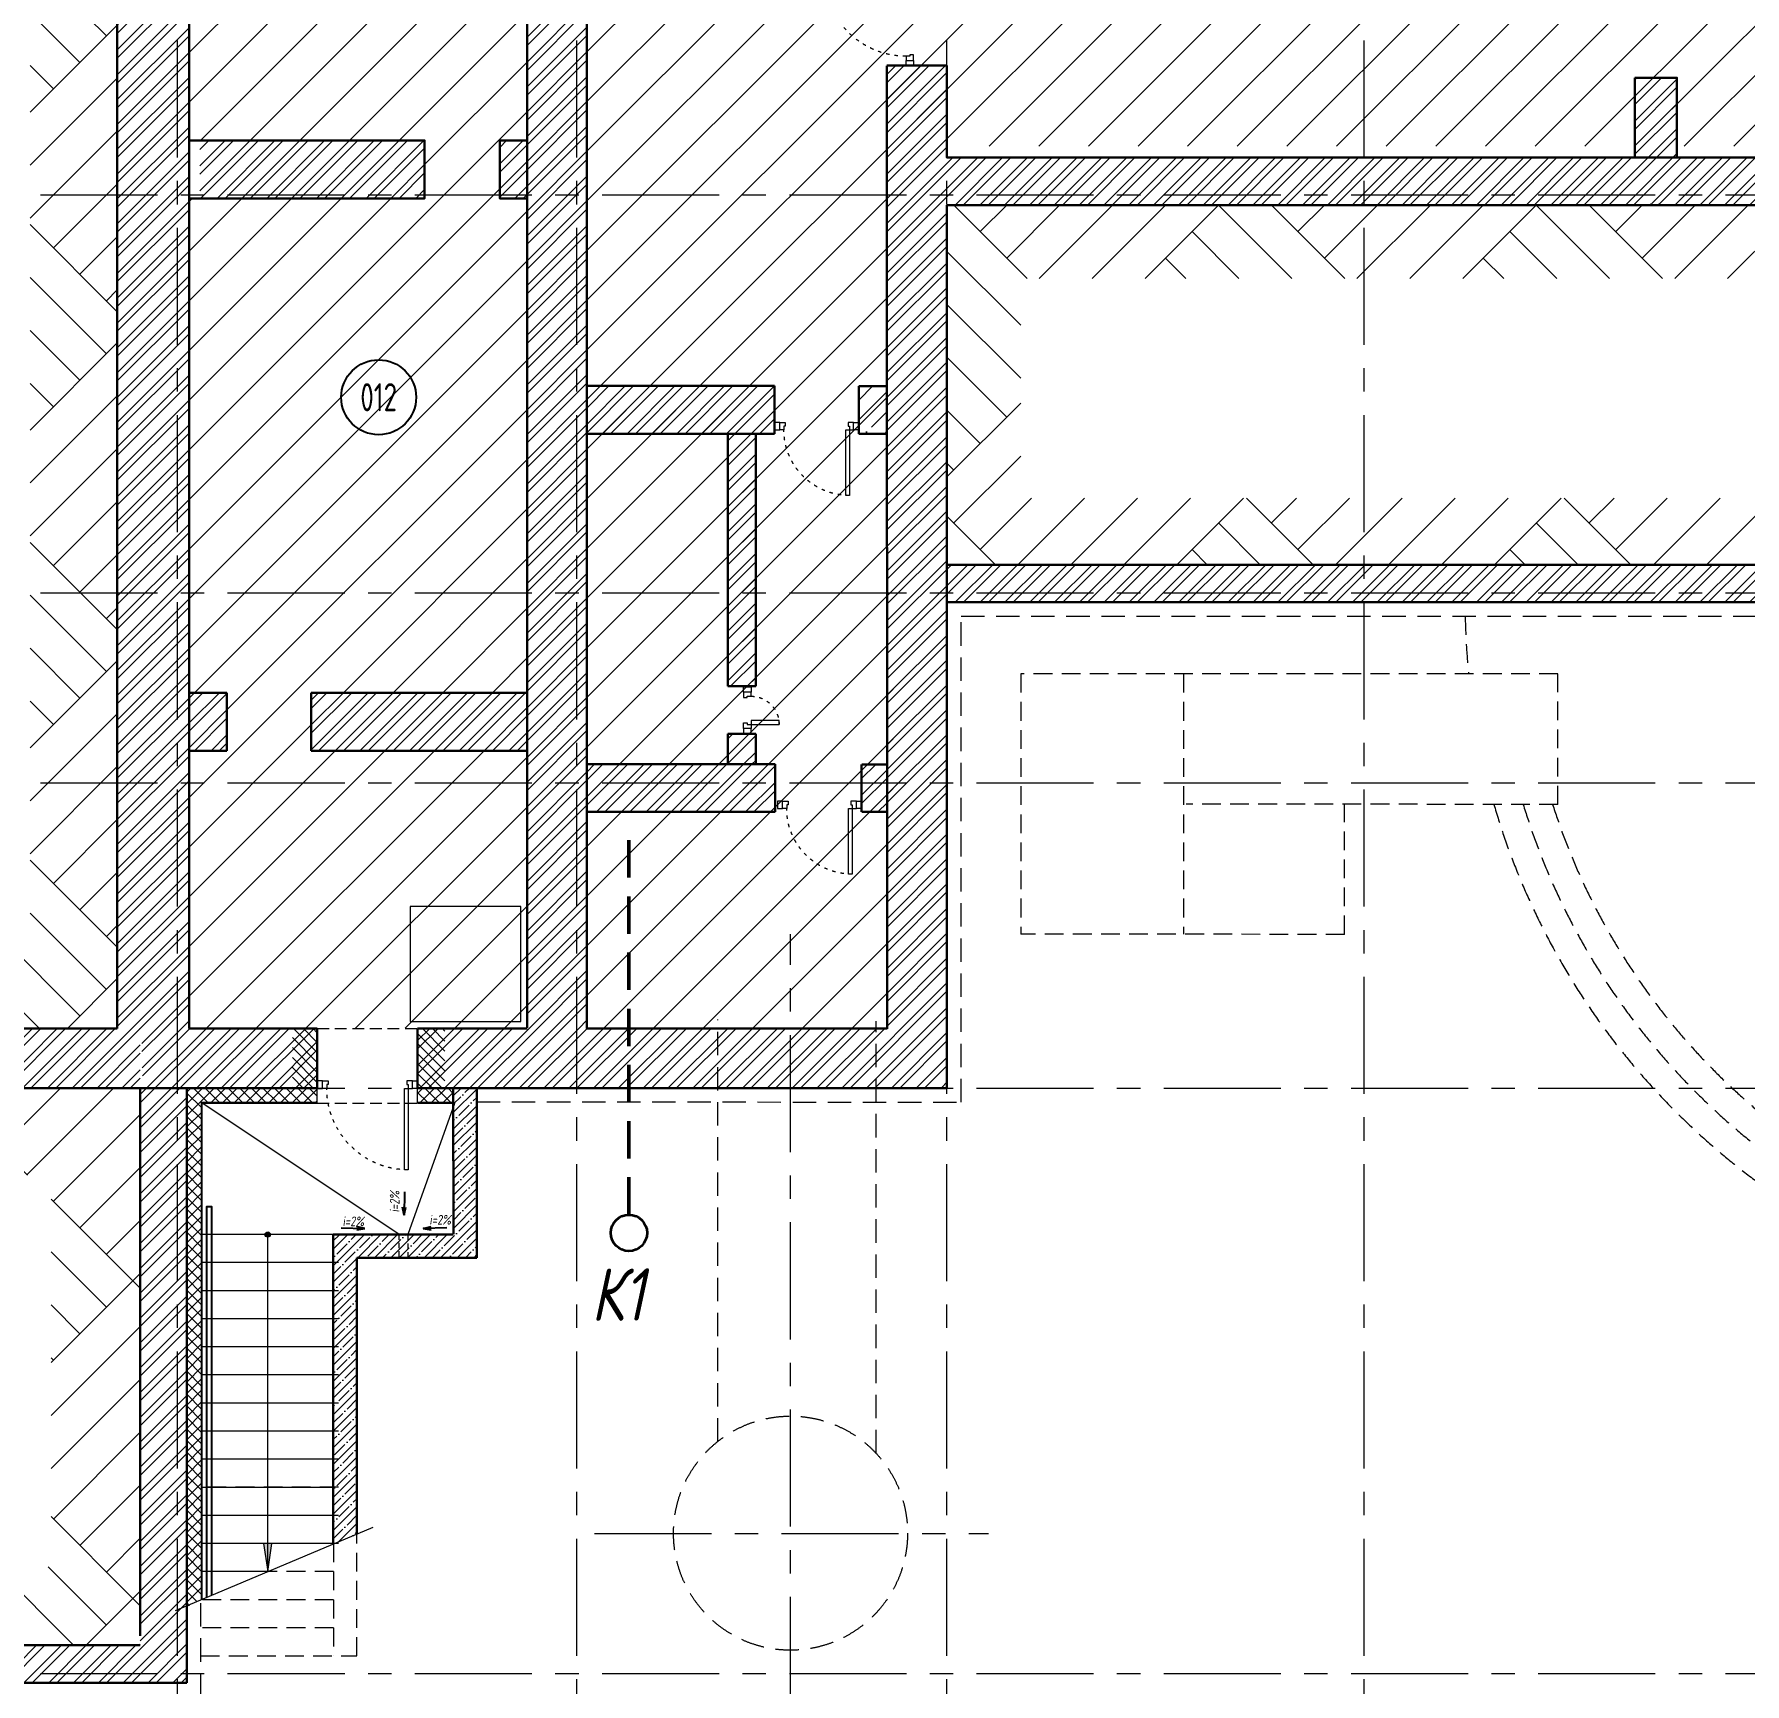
# Model space of a CAD drawing. Header units: millimetres. Extents: x -8417289 to 9420486, y 0 to 166066.
# Drawn here: x -335372 to -317100, y 55095 to 72711 of the extents above; entities that cross this region are included whole.
import ezdxf
from ezdxf.enums import TextEntityAlignment as Align

# ---------------------------------------------------------------- set-up
doc = ezdxf.new("R2010")
doc.units = ezdxf.units.MM
doc.header["$MEASUREMENT"] = 0
for name, pattern in [('ACAD_ISO03W100', [30, 12, -18]), ('ADSK_Штриховая_ш2 п1', [3, 2, -1]), ('CENTER', [2, 1.25, -0.25, 0.25, -0.25]), ('HIDDEN', [6, 4, -2]), ('TRATTEGGIATA', [0.75, 0.5, -0.25])]:
    doc.linetypes.add(name, pattern=pattern)
doc.layers.get('0').update_dxf_attribs({"color": 250, "lineweight": 9})
for name, color, linetype, lineweight in [('!!!_АР_перегородки блоки', 7, 'Continuous', 5), ('1 этаж тонкие линии!', 250, 'Continuous', 0), ('_0', 250, 'Continuous', 9), ('_К1', 36, 'Continuous', 35), ('АР штриховка стен', 250, 'Continuous', 9), ('АР_Двери', 175, 'Continuous', 18), ('АР_Лестницы', 250, 'Continuous', 15), ('АР_Лестницы ограждение', 94, 'Continuous', 25), ('АР_Маркер экспликации', 239, 'Continuous', 13), ('АР_МосжилНии_Стены', 127, 'Continuous', 30), ('АР_Навесной фасад', 147, 'Continuous', 5), ('АР_Номер помещения', 1, 'Continuous', 25), ('АР_Оси', 195, 'Continuous', 9), ('АР_Размеры', 175, 'Continuous', 9), ('АР_Сети', 250, 'Continuous', 30), ('АР_тонкая линия', 250, 'Continuous', 0), ('АР_Утеплитель', 250, 'Continuous', 9), ('АР_Штриховка кирпич', 250, 'Continuous', 9), ('АР_Штриховка монолит', 250, 'Continuous', 9), ('Подвал', 250, 'Continuous', 30)]:
    doc.layers.add(name, color=color, linetype=linetype, lineweight=lineweight)
doc.layers.add('ТХ_ВК_трапы', color=5, linetype='Continuous')
doc.styles.add('ISOCPEUR', font='isocpeur.TTF')
doc.styles.add('Архитект', font='isocpeur.TTF', dxfattribs={"width": 0.8, "oblique": 8})
doc.styles.add('М2', font='isocpeui.ttf', dxfattribs={"width": 0.8})

# ---------------------------------------------------------------- blocks, each defined once
blk = doc.blocks.new('*U250')
for points in [[(-55, -80), (-55, 0), (-115, 0), (-115, -40), (-100, -40), (-100, -80), (-55, -80)], [(0, 0), (0, -80), (-55, -80), (-55, 0), (0, 0)], [(-1070, 0), (-1070, -80), (-1015, -80), (-1015, 0), (-1070, 0)], [(-1015, -80), (-1015, 0), (-955, 0), (-955, -40), (-970, -40), (-970, -80), (-1015, -80)]]:
    blk.add_lwpolyline(points)
blk.add_lwpolyline([(-100, -80), (-100, -950), (-140, -950), (-140, -80)], close=True)
at = {"linetype": 'ACAD_ISO03W100', "ltscale": 3}
blk.add_arc((-100, -80), 870, 180, 270, dxfattribs=at)
blk = doc.blocks.new('*U249')
blk.add_lwpolyline([(-100, 80), (-100, 950), (-140, 950), (-140, 80)], close=True)
for points in [[(-1070, 0), (-1070, 80), (-1015, 80), (-1015, 0), (-1070, 0)], [(-1015, 80), (-1015, 0), (-955, 0), (-955, 40), (-970, 40), (-970, 80), (-1015, 80)], [(-55, 80), (-55, 0), (-115, 0), (-115, 40), (-100, 40), (-100, 80), (-55, 80)], [(0, 0), (0, 80), (-55, 80), (-55, 0), (0, 0)]]:
    blk.add_lwpolyline(points)
at = {"linetype": 'ACAD_ISO03W100', "ltscale": 3}
blk.add_arc((-100, 80), 870, 90, 180, dxfattribs=at)
blk = doc.blocks.new('*U277')
at = {"layer": 'АР_Номер помещения', "color": 7}
blk.add_circle((-16481, -1596), 400, dxfattribs=at)
at = {"color": 7, "style": 'ISOCPEUR', "width": 0.7, "flags": 1}
blk.add_attdef('КАТЕГОРИЯ', (-499, -2092), '', height=250, dxfattribs=at)
at = {"layer": 'АР_Номер помещения', "color": 7, "style": 'ISOCPEUR', "width": 0.7}
blk.add_attdef('НОМЕР_ПОМЕЩЕНИЯ', text='', height=300, dxfattribs=at).set_placement((-16481, -1596), align=Align.MIDDLE_CENTER)
blk = doc.blocks.new('*U278')
blk.add_lwpolyline([(-100, 80), (-100, 780), (-140, 780), (-140, 80)], close=True)
for points in [[(-900, 0), (-900, 80), (-845, 80), (-845, 0), (-900, 0)], [(-845, 80), (-845, 0), (-785, 0), (-785, 40), (-800, 40), (-800, 80), (-845, 80)], [(-55, 80), (-55, 0), (-115, 0), (-115, 40), (-100, 40), (-100, 80), (-55, 80)], [(0, 0), (0, 80), (-55, 80), (-55, 0), (0, 0)]]:
    blk.add_lwpolyline(points)
at = {"linetype": 'ACAD_ISO03W100', "ltscale": 3}
blk.add_arc((-100, 80), 700, 90, 180, dxfattribs=at)
blk = doc.blocks.new('*U239')
for points in [[(-500, 0), (-500, -80), (-445, -80), (-445, 0), (-500, 0)], [(-445, -80), (-445, 0), (-385, 0), (-385, -40), (-400, -40), (-400, -80), (-445, -80)], [(-55, -80), (-55, 0), (-115, 0), (-115, -40), (-100, -40), (-100, -80), (-55, -80)], [(0, 0), (0, -80), (-55, -80), (-55, 0), (0, 0)]]:
    blk.add_lwpolyline(points)
blk.add_lwpolyline([(-100, -80), (-100, -380), (-140, -380), (-140, -80)], close=True)
at = {"linetype": 'ACAD_ISO03W100', "ltscale": 3}
blk.add_arc((-100, -80), 300, 180, 270, dxfattribs=at)
blk = doc.blocks.new('*U1199')
h = blk.add_hatch(color=256)
h.dxf.hatch_style = 1
edge = h.paths.add_edge_path()
edge.add_arc((0, 0), 27.6, 359.64, 719.64)
h = blk.add_hatch(color=256)
h.dxf.hatch_style = 1
h.paths.add_polyline_path([(3300, -44), (3300, 44), (3600, 0)])
blk.add_line((3600, 0), (0, 0))
blk.add_lwpolyline([(3300, 44), (3300, -44), (3600, 0), (3300, 44)])
blk.add_circle((0, 0), 27.6)
blk = doc.blocks.new('A$C60eaf59b')
at = {"layer": 'ТХ_ВК_трапы', "ltscale": 100}
for p, q in [((11, 182), (7, -37)), ((7, -37), (-7, 37)), ((-7, 37), (7, -37)), ((7, -37), (24, 38))]:
    blk.add_line(p, q, dxfattribs=at)

msp = doc.modelspace()

# ---------------------------------------------------------------- hatches: boundary and pattern name
at = {"layer": '!!!_АР_перегородки блоки', "lineweight": 5, "ltscale": 100, "true_color": 0x636466}
h = msp.add_hatch(dxfattribs=at)
h.set_pattern_fill('ANSI31', color=251, scale=3000, angle=180, style=0)
h.paths.add_polyline_path([(-295741.6, 81263.1), (-329468.3, 81263.1), (-329468.3, 61850.2), (-326197.5, 61850.2), (-326197.5, 71514.6), (-325612.1, 71514.6), (-295741.6, 71514.6), (-295741.6, 71680)])
at = {"layer": '1 этаж тонкие линии!', "ltscale": 100, "transparency": 33554559}
h = msp.add_hatch(dxfattribs=at)
h.set_pattern_fill('AR-PARQ1', color=256, scale=200, angle=45, style=0)
h.paths.add_polyline_path([(-339005.1, 81057.8), (-335415.1, 81057.8), (-335415.1, 63056), (-339005.1, 63056)], flags=16)
h.paths.add_polyline_path([(-339852.1, 82045.5), (-334484.7, 82050.5), (-334484.7, 62098), (-339852.7, 62093)])
h = msp.add_hatch(dxfattribs=at)
h.set_pattern_fill('AR-PARQ1', color=256, scale=200, angle=45, style=0)
h.set_pattern_definition([(135, (0.2, -110), (-3394.113, 0), [2400, -2400]), (135, (283, 172.8), (-3394.113, 0), [2400, -2400]), (135, (565.9, 455.7), (-3394.113, 0), [2400, -2400]), (135, (848.7, 738.5), (-3394.113, 0), [2400, -2400]), (135, (1131.6, 1021.4), (-3394.113, 0), [2400, -2400]), (135, (1414.4, 1304.2), (-3394.113, 0), [2400, -2400]), (135, (1697.2, 1587), (-3394.113, 0), [2400, -2400]), (45, (-1696.9, 1587), (3394.113, 0), [2400, -2400]), (45, (-1979.7, 1870), (3394.113, 0), [2400, -2400]), (45, (-2262.6, 2152.7), (3394.113, 0), [2400, -2400]), (45, (-2545.4, 2435.6), (3394.113, 0), [2400, -2400]), (45, (-2828.2, 2718.4), (3394.113, 0), [2400, -2400]), (45, (-3111, 3001.3), (3394.113, 0), [2400, -2400]), (45, (-3394, 3284), (3394.113, 0), [2400, -2400])])
h.paths.add_polyline_path([(-299206.8, 70885.7), (-325621.8, 70885.7), (-325621.8, 67045.7), (-299206.8, 67045.7)])
h.paths.add_polyline_path([(-299975.8, 70101.9), (-299977.8, 67758), (-324834.8, 67758), (-324832.9, 70101.9)], flags=16)
h = msp.add_hatch(dxfattribs=at)
h.set_pattern_fill('AR-PARQ1', color=256, scale=200, angle=45, style=0)
h.paths.add_polyline_path([(-335193, 56344.5), (-345603.8, 56344.5), (-345600.6, 63622.4), (-341357.6, 63622.4), (-341357.6, 60525.8), (-335189.8, 60525.8)], flags=16)
h.paths.add_polyline_path([(-334239.8, 55506.5), (-346441.8, 55506.5), (-346441.8, 64415), (-340493.3, 64415), (-340493.3, 61455.7), (-334239.8, 61455.7)])
at = {"layer": 'АР штриховка стен', "ltscale": 100}
h = msp.add_hatch(dxfattribs=at)
h.set_pattern_fill('ANSI31', color=1, scale=600, angle=-90)
h.set_pattern_definition([(315, (-241966.475, 909078.04), (53.0330086, 53.0330086), [])])
h.paths.add_polyline_path([(-331276.8, 61455.4), (-331276.8, 62094.7), (-330985.3, 62094.7), (-330985.3, 61455.4)])
h.paths.add_polyline_path([(-332613.7, 61455.4), (-332613.7, 62094.7), (-332347.9, 62094.7), (-332347.9, 61455.4)])
at = {"layer": 'АР_тонкая линия', "ltscale": 500, "true_color": 0xed1f24}
h = msp.add_hatch(dxfattribs=at)
h.set_pattern_fill('ANSI31', color=240, scale=3000, angle=180, style=0)
h.paths.add_polyline_path([(-333716.8, 65678.8), (-333313.4, 65678.8), (-333313.4, 65059.5), (-333716.8, 65059.5), (-333716.8, 62094.9), (-330105.3, 62094.9), (-330108.4, 65059.5), (-332413.4, 65059.5), (-332413.4, 65678.8), (-330106.1, 65678.8), (-330107.5, 70957.2), (-330399.6, 70957.9), (-330399.6, 71576.3), (-330106.8, 71575.5), (-330106.8, 73812.7), (-332528.4, 73812.7), (-332528.4, 74335), (-332219.3, 74335), (-332219.3, 74607.2), (-331919.4, 74607.2), (-331919.4, 74335), (-331920, 74335), (-331919.4, 75607.4), (-332219.3, 75607.2), (-332219.3, 75834.9), (-333716.8, 75834.9), (-333716.8, 74335), (-333328.4, 74335), (-333328.4, 73812.6), (-333716.8, 73812.7), (-333716.8, 71576.1), (-331202, 71576), (-331202, 70957.6), (-333716.9, 70957.6)])
at = {"layer": 'АР_Утеплитель', "ltscale": 100}
h = msp.add_hatch(dxfattribs=at)
h.set_pattern_fill('ANSI37', color=256, scale=700)
h.set_pattern_definition([(45, (-14549.87, -21068), (-61.871843, 61.871843), []), (135, (-14549.87, -21068), (-61.871843, -61.871843), [])])
h.paths.add_polyline_path([(-332347.9, 61305.4), (-332347.9, 61455.4), (-332391.8, 61455), (-333741.8, 61455.6), (-333738.3, 55912.5), (-333588.3, 56002.5), (-333586.8, 61305.4), (-332348.1, 61305.4)])
h = msp.add_hatch(dxfattribs=at)
h.set_pattern_fill('ANSI37', color=256, scale=700)
h.set_pattern_definition([(45, (-14549.69, -20823.21), (-61.871843, 61.871843), []), (135, (-14549.69, -20823.21), (-61.871843, -61.871843), [])])
h.paths.add_polyline_path([(-330895.3, 61455.4), (-331276.8, 61455.4), (-331276.8, 61305.4), (-330895.2, 61305.4)])
at = {"layer": 'АР_Штриховка кирпич', "ltscale": 100}
h = msp.add_hatch(dxfattribs=at)
h.set_pattern_fill('ANSI32', color=256, scale=500)
h.paths.add_polyline_path([(-339853.3, 82050.5), (-330106.8, 82051.5), (-330106.8, 80969.2), (-329468.3, 80969), (-329468.3, 82685.7), (-329576.8, 82685.7), (-329971.8, 82685.8), (-340493.3, 82685.7), (-340493.3, 64815.7), (-346842, 64815.7), (-346842, 55105.7), (-333741.7, 55105.7), (-333741.7, 61455.7), (-332347.9, 61455.7), (-332347.9, 62094), (-334239.8, 62094), (-334239.8, 55506.5), (-346441.8, 55506.5), (-346441.1, 64415), (-340492.6, 64415), (-340517.6, 61455.7), (-334214, 61455.7), (-334225.3, 62094.7), (-339853.3, 62094.7), (-339853.4, 64904.6)])
h = msp.add_hatch(dxfattribs=at)
h.set_pattern_fill('ANSI32', color=256, scale=500)
h.paths.add_polyline_path([(-333716.9, 82685.7), (-334136.7, 82685.7), (-334136.7, 62094), (-333716.8, 62094)])
h.paths.add_polyline_path([(-334136.7, 82685.7), (-334484.7, 82685.7), (-334484.7, 62094), (-334136.7, 62094)])
h = msp.add_hatch(dxfattribs=at)
h.set_pattern_fill('ANSI32', color=256, scale=500)
h.paths.add_polyline_path([(-330107.2, 62334), (-330107, 75293.5), (-329468.1, 75293.5), (-329468.3, 62094), (-330106.8, 62094), (-330106.8, 62334)])
h = msp.add_hatch(dxfattribs=at)
h.set_pattern_fill('ANSI32', color=256, scale=500)
h.paths.add_polyline_path([(-325621.9, 72376.5), (-326262.9, 72376.5), (-326262.2, 70995.7), (-325615.6, 70995.7), (-325615.6, 71514.8), (-325621.2, 71514.8)])
h.paths.add_polyline_path([(-325615.6, 70995.7), (-326256.7, 70995.7), (-326255.1, 62094), (-331276, 62093.7), (-331277.6, 61455.4), (-325615.6, 61455.7)])
h.paths.add_polyline_path([(-321160.6, 71394.1), (-325615.6, 71394.1), (-325615.6, 70995.7), (-321166.3, 70885.7)])
h.paths.add_polyline_path([(-321166.3, 70885.7), (-325615.6, 70995.7), (-325615.6, 61476.5), (-325615.6, 66645.7), (-299206.8, 66645.7), (-299194.3, 67045.7), (-325615.6, 67045.7), (-325621.8, 70885.7), (-321160.6, 70885.7)])
h.paths.add_polyline_path([(-295715.3, 71393.9), (-314071.8, 71394), (-317825.5, 71394.1), (-317828.5, 72245.9), (-318274.1, 72245.9), (-318274.1, 71394.1), (-321160.6, 71394.1), (-321166.3, 70885.7), (-295715.3, 70995.7)])
h.paths.add_polyline_path([(-318274.1, 71394.1), (-317841.8, 71394.1)], flags=16)
h.paths.add_polyline_path([(-295715.3, 70999), (-321166.3, 70885.7), (-295715.3, 70891)], flags=17)
h = msp.add_hatch(dxfattribs=at)
h.set_pattern_fill('ANSI32', color=256, scale=500)
h.paths.add_polyline_path([(-331202, 71576.5), (-333602.3, 71576), (-333602.3, 70957.6), (-331202, 70958.1)])
h.paths.add_polyline_path([(-330106.8, 71575.5), (-330399.5, 71576.2), (-330399.6, 70958), (-330106.9, 70957.4)])
h.paths.add_polyline_path([(-332413.4, 65678.8), (-332413.4, 65059.5), (-330106.8, 65059.5), (-330106.8, 65678.8)])
h.paths.add_polyline_path([(-333313.4, 65059.5), (-333313.4, 65678.8), (-333716.8, 65678.8), (-333716.8, 65059.5)])
h = msp.add_hatch(dxfattribs=at)
h.set_pattern_fill('ANSI32', color=256, scale=500)
h.paths.add_polyline_path([(-329471.8, 68954.6), (-327473, 68954.5), (-327470, 68444.6), (-329468.3, 68444.6)])
h = msp.add_hatch(dxfattribs=at)
h.set_pattern_fill('ANSI32', color=256, scale=500)
h.paths.add_polyline_path([(-327963.6, 68444.6), (-327661.7, 68444.6), (-327661.9, 65747.8), (-327963.4, 65747.8)])
h = msp.add_hatch(dxfattribs=at)
h.set_pattern_fill('ANSI32', color=256, scale=500)
h.paths.add_polyline_path([(-327963.6, 65241.2), (-327661.7, 65241.2), (-327661.1, 64914.4), (-327962.6, 64914.4)])
h = msp.add_hatch(dxfattribs=at)
h.set_pattern_fill('ANSI32', color=256, scale=500)
h.paths.add_polyline_path([(-327458.8, 64914.4), (-329468.3, 64914.4), (-329468.4, 64406.1), (-327458.8, 64406.1)])
h.paths.add_polyline_path([(-326262.1, 64913.9), (-326534, 64913.9), (-326534.1, 64405.9), (-326262.2, 64405.9)])
at = {"layer": 'АР_Штриховка монолит', "ltscale": 300}
h = msp.add_hatch(dxfattribs=at)
h.set_pattern_fill('ANSI35', color=256, scale=1200)
h.set_pattern_definition([(45, (16218.3, -7798.38), (-212.13203, 212.13203), []), (45, (16430.42, -7798.38), (-212.13203, 212.13203), [375, -75, 0, -75])])
h.paths.add_polyline_path([(-326565.5, 68954.5), (-326263.7, 68954.5), (-326260.6, 68444.6), (-326562.1, 68444.5)])
at = {"layer": 'АР_Штриховка монолит', "ltscale": 100}
h = msp.add_hatch(dxfattribs=at)
h.set_pattern_fill('ANSI35', color=256, scale=500)
h.paths.add_polyline_path([(-332174.1, 56586), (-331925.6, 56690.8), (-331924.8, 59645.3), (-330644.8, 59645.3), (-330645.5, 61455.4), (-330895.5, 61455.4), (-330894.8, 59895.4), (-332174.8, 59895.4)])

# ---------------------------------------------------------------- linework, layer by layer
at = {"linetype": 'TRATTEGGIATA', "ltscale": 500}
for p, q in [((-325472, 61305.7), (-325472, 66495.7)), ((-325472, 66495.7), (-299356.8, 66495.7)), ((-328071, 57681.6), (-328071, 62190.3)), ((-326378.4, 57555.3), (-326378.4, 62170.3)), ((-330645.2, 61310.9), (-325472, 61305.7)), ((-333591.7, 54955.7), (-333591.7, 55987.7))]:
    msp.add_line(p, q, dxfattribs=at)
at = {"color": 157, "ltscale": 150, "true_color": 0x465c7c}
for points in [[(-331476.3, 59895.4), (-333576.7, 61295.4)], [(-331376.3, 59895.4), (-330878.2, 61295.4)]]:
    msp.add_lwpolyline(points, dxfattribs=at)
at = {"linetype": 'TRATTEGGIATA', "ltscale": 500}
msp.add_circle((-327293, 56703.3), 1250, dxfattribs=at)
at = {"layer": '_0', "ltscale": 100}
msp.add_lwpolyline([(-331357.4, 62168.9), (-330172.3, 62168.9), (-330172.3, 63394.7), (-331357.4, 63394.7)], close=True, dxfattribs=at)
at = {"layer": '_К1', "ltscale": 100}
msp.add_circle((-329019, 59909.7), 193.6, dxfattribs=at)
at = {"layer": 'АР_Лестницы', "color": 18, "ltscale": 100, "true_color": 0x000000}
for p, q in [((-332175.4, 59592.5), (-333575.5, 59592.5)), ((-332175.2, 59292.5), (-333575.5, 59292.5)), ((-332175.1, 58992.5), (-333575.5, 58992.5)), ((-332175, 58692.5), (-333575.5, 58692.5)), ((-332174.8, 58393.2), (-333575.5, 58392.5)), ((-332174.7, 58092.5), (-333575.5, 58092.5)), ((-332174.6, 57792.5), (-333575.5, 57792.5)), ((-332174.4, 57492.5), (-333575.5, 57492.5)), ((-332174.3, 57192.5), (-333575.5, 57192.5)), ((-332174.2, 56892.5), (-333575.5, 56892.5)), ((-331756.4, 56762.2), (-333865.6, 55872.1))]:
    msp.add_line(p, q, dxfattribs=at)
at = {"layer": 'АР_Лестницы', "ltscale": 100}
for points in [[(-332175.5, 59892.5), (-333575.5, 59892.5)], [(-332174, 56592.5), (-333575.5, 56592.5)], [(-332869.4, 56292.5), (-333575.5, 56292.5)]]:
    msp.add_lwpolyline(points, dxfattribs=at)
at = {"layer": 'АР_Лестницы ограждение', "color": 18, "ltscale": 100, "true_color": 0x000000}
msp.add_lwpolyline([(-333528.7, 56016.4), (-333528.7, 60193), (-333477.4, 60193), (-333477.4, 56038.1)], dxfattribs=at)
at = {"layer": 'АР_МосжилНии_Стены', "ltscale": 100}
for p, q in [((-325621.8, 67045.7), (-325621.8, 70885.7)), ((-325621.8, 70885.7), (-299206.8, 70885.7)), ((-327463.8, 68954.6), (-327463.8, 68444.6)), ((-326563.8, 68954.4), (-326563.8, 68444.6)), ((-299206.8, 67045.7), (-325621.8, 67045.7)), ((-333313.4, 65678.8), (-333716.8, 65678.8)), ((-330106.8, 65678.8), (-332413.4, 65678.8)), ((-333313.4, 65059.5), (-333716.8, 65059.5)), ((-330106.8, 65059.5), (-332413.4, 65059.5)), ((-329468.3, 64914.4), (-327458.8, 64914.4)), ((-327458.8, 64914.4), (-327458.8, 64406)), ((-326534, 64913.9), (-326534, 64406)), ((-326262.2, 64913.9), (-326529.7, 64913.9)), ((-327458.8, 64406), (-329468.3, 64406)), ((-326529.7, 64406), (-326262.2, 64405.5)), ((-334484.7, 62094), (-339853.3, 62095.5)), ((-332347.9, 61455.4), (-332347.9, 62093.7)), ((-331276.8, 62093.7), (-331276.8, 61455.4)), ((-334329.8, 61455.6), (-332347.9, 61455.4)), ((-333741.7, 55105.7), (-333741.8, 61455.7)), ((-331276.8, 61455.4), (-327492.9, 61455.7)), ((-330894.1, 59895.4), (-330895.3, 61455.4)), ((-330644.1, 59645.3), (-330645.3, 61455.4)), ((-332177.2, 59892.5), (-332177.2, 56586, 0)), ((-330897.1, 59892.5), (-332177.1, 59892.5)), ((-331925.5, 56993.6), (-331927.1, 59645.3)), ((-330644.8, 59645.3), (-331927.1, 59645.3)), ((-331925.6, 56690.8), (-331927.1, 59645.3)), ((-330644.8, 59645.3), (-331924.8, 59645.3)), ((-346842, 55105.7), (-333741.6, 55105.7))]:
    msp.add_line(p, q, dxfattribs=at)
for points in [[(-334484.7, 62094), (-334484.7, 82685.7)], [(-333716.8, 62094), (-333716.8, 62094), (-333716.8, 82051.5)], [(-330106.8, 75293.5), (-330106.8, 62099.4)], [(-330106.8, 75293.5), (-329468.3, 75293.5), (-329468.3, 62094)], [(-295715.3, 74654), (-295715.3, 71393.9), (-325621.8, 71394.1), (-325622.2, 72376.5)], [(-326262.6, 72376.5), (-325622.2, 72376.5)], [(-326262.2, 62090.3), (-326262.6, 72372.8)], [(-333716.8, 71576), (-331202, 71576.5), (-331202, 70958.1), (-333716.9, 70958.1)], [(-330106.8, 71576), (-330399.6, 71576), (-330399.6, 70958.1), (-330106.8, 70957.6)], [(-329468.3, 68954.6), (-327463.8, 68954.6)], [(-326563.8, 68954.4), (-326262.2, 68954.4)], [(-327962.6, 65747.8), (-327962.6, 68444.6), (-329468.3, 68444.6)], [(-327962.6, 68444.6), (-327463.8, 68444.6)], [(-327662.6, 68444.6), (-327662.6, 65747.8)], [(-326563.8, 68444.6), (-326262.2, 68444.6)], [(-327492.9, 61455.7), (-325621.8, 61455.7), (-325621.8, 67045.7), (-325621.8, 67045.7)], [(-312596.8, 66645.7), (-312596.8, 66645.7), (-325621.8, 66645.7)], [(-333313.4, 65059.5), (-333313.4, 65678.8)], [(-332413.4, 65059.5), (-332413.4, 65678.8)], [(-327962.6, 65747.8), (-327662.6, 65747.8)], [(-327962.6, 65241.2), (-327962.6, 64914.4)], [(-327662.6, 65241.2), (-327962.6, 65241.2)], [(-327662.6, 65241.2), (-327662.6, 64914.4)], [(-334239.8, 55506.5), (-346441.8, 55506.5), (-346441.8, 64415), (-340491.8, 64415), (-340491.8, 61455.7), (-334239.8, 61455.7), (-334239.8, 55606.5)], [(-332347.9, 62093.7), (-333716.8, 62094)], [(-330106.8, 62094), (-331276.8, 62093.7)], [(-326262.2, 62094), (-326262.2, 62094), (-329468.3, 62094)]]:
    msp.add_lwpolyline(points, dxfattribs=at)
msp.add_lwpolyline([(-318274.1, 72245.9), (-317825.5, 72245.9), (-317825.5, 71394.1), (-318274.1, 71394.1)], close=True, dxfattribs=at)
at = {"layer": 'АР_Навесной фасад', "ltscale": 100}
for p, q in [((-332347.9, 61295.4), (-332347.9, 61455.4)), ((-331276.8, 61295.4), (-331276.8, 61455.4)), ((-333586.8, 55989.8), (-333586.7, 61305.4)), ((-333586.7, 61305.4), (-332347.9, 61305.4)), ((-333576.8, 55994), (-333576.7, 61295.4)), ((-333576.7, 61295.4), (-332347.9, 61295.4)), ((-331276.8, 61305.4), (-330895.3, 61305.4)), ((-331276.8, 61295.4), (-330895.3, 61295.4))]:
    msp.add_line(p, q, dxfattribs=at)
at = {"layer": 'АР_Оси', "linetype": 'CENTER', "ltscale": 1000}
for p, q in [((-329577, 53394.4), (-329577, 87701.9)), ((-325622, 53394.4), (-325622, 87701.9)), ((-321167, 53394.4), (-321167, 87701.9)), ((-333842, 53394.4), (-333842, 82776.9)), ((-359305.8, 70995.7), (-275708.6, 70995.7)), ((-359305.8, 66745.7), (-275708.6, 66745.7)), ((-359305.8, 64715.7), (-275708.6, 64715.7)), ((-327293.7, 54773), (-327293.7, 63101.3)), ((-359305.8, 61455.7), (-289924.6, 61455.7)), ((-329388.2, 56700), (-325178.7, 56700)), ((-359305.8, 55205.7), (-275708.6, 55205.7))]:
    msp.add_line(p, q, dxfattribs=at)
at = {"layer": 'АР_Сети', "color": 251, "linetype": 'HIDDEN', "lineweight": 50, "ltscale": 100}
msp.add_line((-329019, 64104.1), (-329019, 59909.7), dxfattribs=at)
at = {"layer": 'АР_тонкая линия', "linetype": 'ADSK_Штриховая_ш2 п1', "ltscale": 100}
for p, q in [((-319096.3, 65880), (-324834.3, 65880)), ((-324834.3, 65879.8), (-324834.3, 63099.8)), ((-323095.9, 65879.8), (-323095.9, 63101.6)), ((-319096.3, 64485), (-319096.3, 65880)), ((-319096.3, 64485), (-323068.2, 64490)), ((-321375.9, 63097.9), (-321375.9, 64488.1)), ((-321375.9, 63097.9), (-324834.3, 63099.8)), ((-332175.9, 59892.8, 0), (-332175.8, 55392.8, 0)), ((-331925.8, 55392.8, 0), (-331925.8, 59642.9, 0)), ((-332120.2, 58992.9), (-333518.6, 58992.9)), ((-332120.2, 58692.9), (-333518.6, 58692.9)), ((-332120.2, 58392.9), (-333518.6, 58392.9)), ((-332120.2, 58092.9), (-333518.6, 58092.9)), ((-332120.2, 57792.9), (-333518.6, 57792.9)), ((-332120.2, 57492.9), (-333518.6, 57492.9)), ((-332120.2, 57192.9), (-333518.6, 57192.9)), ((-332120.2, 56892.9), (-333518.6, 56892.9)), ((-332120.2, 56592.9), (-333518.6, 56592.9)), ((-332175.8, 56292.9, 0), (-333518.6, 56292.9)), ((-332175.8, 55992.9, 0), (-333586.8, 55992.9)), ((-332175.8, 55692.9, 0), (-333591.7, 55692.8)), ((-333591.7, 55392.9), (-331925.8, 55392.9, 0))]:
    msp.add_line(p, q, dxfattribs=at)
for points in [[(-332120.2, 59892.9), (-333518.6, 59892.9)], [(-332120.2, 59592.9), (-333518.6, 59592.9)], [(-332120.2, 59292.9), (-332120.2, 59292.9), (-333518.6, 59292.9)]]:
    msp.add_lwpolyline(points, dxfattribs=at)
at = {"layer": 'АР_тонкая линия', "color": 18, "linetype": 'ADSK_Штриховая_ш2 п1', "ltscale": 30, "true_color": 0x000000, "elevation": 0.5}
msp.add_lwpolyline([(-331476.3, 59645.5), (-331376.3, 59645.5), (-331376.3, 59895.4), (-331476.3, 59895.4)], close=True, dxfattribs=at)
at = {"layer": 'АР_тонкая линия', "linetype": 'ADSK_Штриховая_ш2 п1', "ltscale": 100}
for centre, radius, start, end in [((-312468.2, 66644.4), 7619.6, 181.11824, 185.73077), ((-312399.2, 66638.9), 7688.1, 196.26308, 355.13934), ((-312399.1, 66639.1), 7388.3, 196.94751, 351.21987), ((-312399.1, 66639), 7088.2, 197.69065, 351.2215)]:
    msp.add_arc(centre, radius, start, end, dxfattribs=at)
at = {"layer": 'Подвал', "linetype": 'TRATTEGGIATA', "lineweight": 13, "ltscale": 250}
for p, q in [((-332347.9, 62094.6), (-331277.9, 62094.6)), ((-332346.8, 61295.4), (-331276.8, 61295.4))]:
    msp.add_line(p, q, dxfattribs=at)

# ---------------------------------------------------------------- block references
at = {"layer": 'АР_Двери', "xscale": -1}
for name, p, rotation in [('*U250', (-325978.5, 73446.5), 270), ('*U278', (-326563.8, 68566.3), 180), ('*U239', (-327795.2, 65241.2), 90), ('*U278', (-326534, 64521.6), 180), ('*U249', (-331276.8, 61533.8), 180)]:
    msp.add_blockref(name, p, dxfattribs=dict(at, rotation=rotation))
at = {"layer": 'АР_Лестницы', "ltscale": 75, "rotation": 270}
msp.add_blockref('*U1199', (-332878, 59892.5), dxfattribs=at)
at = {"layer": 'АР_Маркер экспликации', "color": 7}
ref = msp.add_blockref('*U277', (-315211.8, 70430.2), dxfattribs=at)
ref.add_attrib('НОМЕР_ПОМЕЩЕНИЯ', '012', dxfattribs={"layer": 'АР_Номер помещения', "color": 7, "height": 300, "style": 'ISOCPEUR', "width": 0.7}).set_placement((-331692.4, 68834.5), align=Align.MIDDLE_CENTER)
at = {"layer": 'АР_Размеры', "lineweight": 13, "ltscale": 500, "xscale": 1.152508263170328, "yscale": 1.152508263170328, "zscale": 1.152508263170328, "rotation": 90}
msp.add_blockref('A$C60eaf59b', (-331884, 59950, -0.4), dxfattribs=at)

# ---------------------------------------------------------------- texts
at = {"layer": 'АР_Сети', "ltscale": 10, "style": 'М2', "width": 0.8}
msp.add_text('К1', height=560, dxfattribs=at).set_placement((-329423.5, 58972))

# ---------------------------------------------------------------- next in the draw order: texts
at = {"color": 157, "ltscale": 150, "true_color": 0x465c7c, "char_height": 103.56, "width": 0.69, "attachment_point": 8, "style": 'Архитект', "bg_fill": 3, "box_fill_scale": 1, "bg_fill_color": 1, "bg_fill_transparency": 0}
for insert, rotation in [((-331470, 60245, -0.3), 89.98394), ((-331962, 59981.6, -0.4), 359.98394), ((-331034, 59998.6, -0.4), 359.98394)]:
    msp.add_mtext('i=2%', dxfattribs=dict(at, insert=insert, rotation=rotation))

# ---------------------------------------------------------------- next in the draw order: block references
at = {"layer": 'АР_Размеры', "lineweight": 13, "ltscale": 500, "xscale": 1.152508263170328, "yscale": 1.152508263170328, "zscale": 1.152508263170328}
msp.add_blockref('A$C60eaf59b', (-331428.5, 60140.5), dxfattribs=at)
at = {"layer": 'АР_Размеры', "lineweight": 13, "ltscale": 500, "xscale": -1.152508263170328, "yscale": 1.152508263170328, "zscale": 1.152508263170328, "rotation": 270}
msp.add_blockref('A$C60eaf59b', (-331174, 59950, -0.4), dxfattribs=at)

doc.saveas('drawing.dxf')
